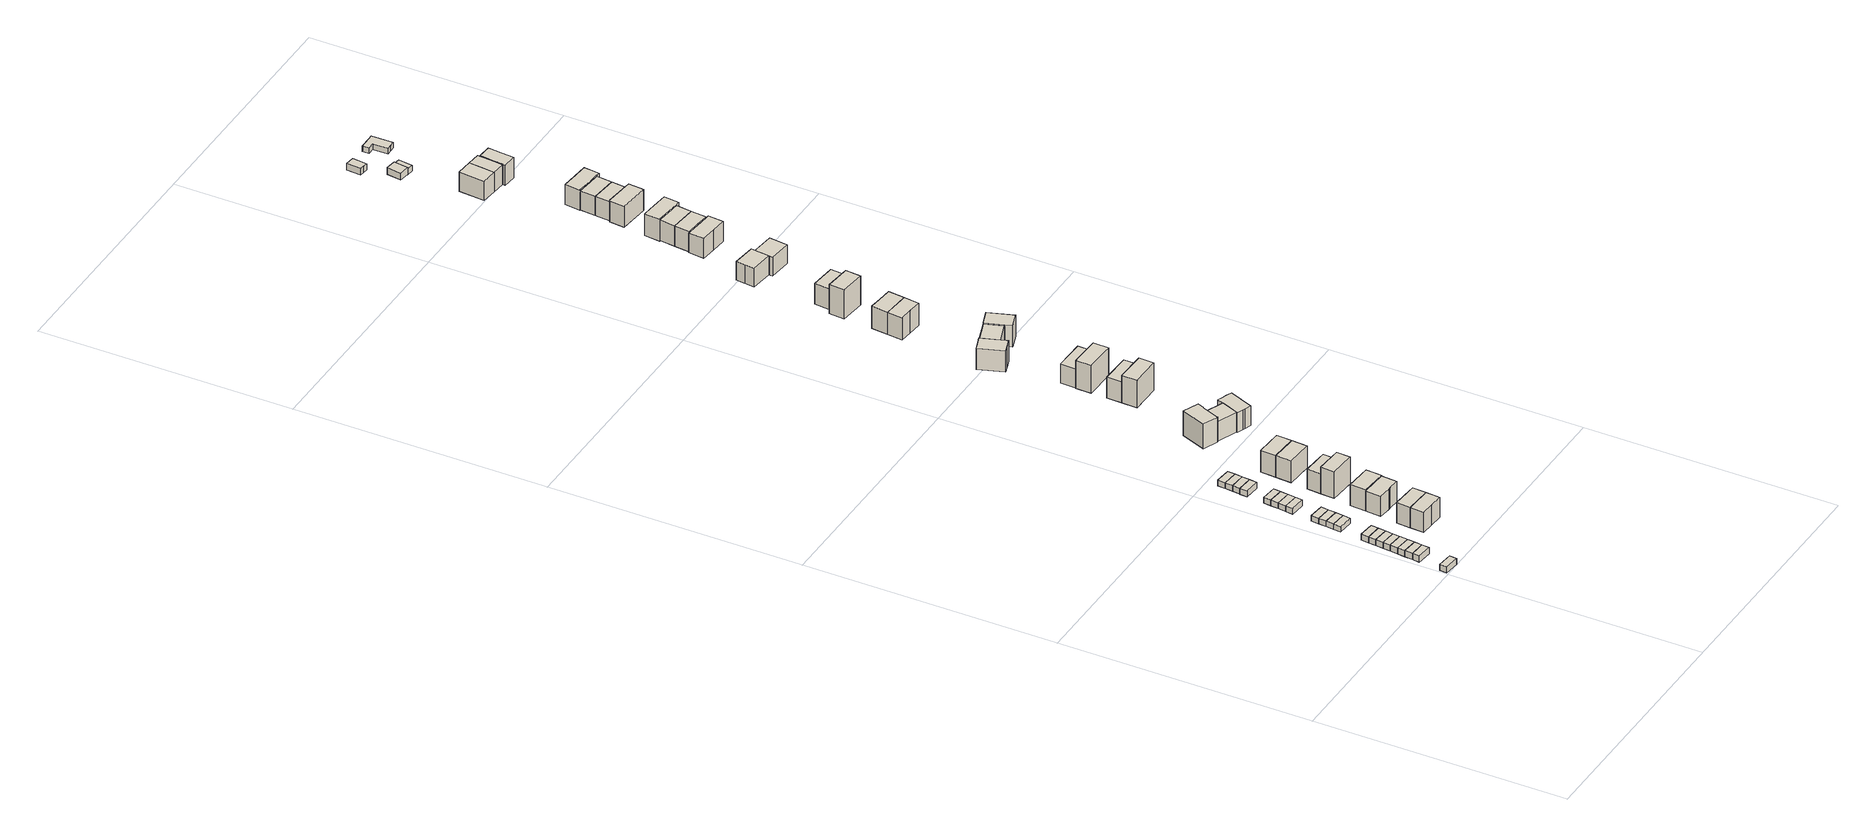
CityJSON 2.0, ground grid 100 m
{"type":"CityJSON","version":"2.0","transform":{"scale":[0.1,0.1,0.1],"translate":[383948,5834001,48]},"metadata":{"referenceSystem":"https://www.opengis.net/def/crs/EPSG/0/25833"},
"CityObjects":{
"building1":{"type":"Building","attributes":{"Gemeindeschluessel":"11000012","BezugspunktDach":"2200","function":"31001_2463","measuredHeight":2.49,"storeysAboveGround":1},"address":[{"country":"Germany","locality":"Berlin","thoroughfareNumber":"80 (1)","thoroughfareName":"Fuchsring"}],"geometry":[{"type":"Solid","lod":"1","boundaries":[[[[0,1,2,3]],[[4,5,6,7]],[[4,7,3,2]],[[5,4,2,1]],[[6,5,1,0]],[[7,6,0,3]]]]}]},
"building2":{"type":"Building","attributes":{"Gemeindeschluessel":"11000012","BezugspunktDach":"2200","function":"31001_2463","measuredHeight":2.54,"storeysAboveGround":1},"address":[{"country":"Germany","locality":"Berlin","thoroughfareNumber":"8 (2)","thoroughfareName":"Fuchsring"}],"geometry":[{"type":"Solid","lod":"1","boundaries":[[[[8,9,10,11]],[[12,13,14,15]],[[12,15,11,10]],[[13,12,10,9]],[[14,13,9,8]],[[15,14,8,11]]]]}]},
"building3":{"type":"Building","attributes":{"Gemeindeschluessel":"11000012","BezugspunktDach":"2200","function":"31001_2463","measuredHeight":2.59,"storeysAboveGround":1},"address":[{"country":"Germany","locality":"Berlin","thoroughfareNumber":"1 (1)","thoroughfareName":"Criolloweg"}],"geometry":[{"type":"Solid","lod":"1","boundaries":[[[[9,16,17,10]],[[18,19,13,12]],[[18,12,10,17]],[[19,18,17,16]],[[13,19,16,9]],[[12,13,9,10]]]]}]},
"building4":{"type":"Building","attributes":{"Gemeindeschluessel":"11000012","BezugspunktDach":"2200","function":"31001_2463","measuredHeight":2.59,"storeysAboveGround":1},"address":[{"country":"Germany","locality":"Berlin","thoroughfareNumber":"8 (1)","thoroughfareName":"Fuchsring"}],"geometry":[{"type":"Solid","lod":"1","boundaries":[[[[16,20,21,17]],[[22,23,19,18]],[[22,18,17,21]],[[23,22,21,20]],[[19,23,20,16]],[[18,19,16,17]]]]}]},
"building5":{"type":"Building","attributes":{"Gemeindeschluessel":"11000012","BezugspunktDach":"2200","function":"31001_2463","measuredHeight":2.59,"storeysAboveGround":1},"address":[{"country":"Germany","locality":"Berlin","thoroughfareNumber":"1 (1)","thoroughfareName":"Rappenweg"}],"geometry":[{"type":"Solid","lod":"1","boundaries":[[[[20,24,25,21]],[[26,27,23,22]],[[26,22,21,25]],[[27,26,25,24]],[[23,27,24,20]],[[22,23,20,21]]]]}]},
"building6":{"type":"Building","attributes":{"Gemeindeschluessel":"11000012","BezugspunktDach":"2200","function":"31001_2463","measuredHeight":2.58,"storeysAboveGround":1},"address":[{"country":"Germany","locality":"Berlin","thoroughfareNumber":"18 (1)","thoroughfareName":"Criolloweg"}],"geometry":[{"type":"Solid","lod":"1","boundaries":[[[[24,28,29,25]],[[30,31,27,26]],[[30,26,25,29]],[[31,30,29,28]],[[27,31,28,24]],[[26,27,24,25]]]]}]},
"building7":{"type":"Building","attributes":{"Gemeindeschluessel":"11000012","BezugspunktDach":"2200","function":"31001_2463","measuredHeight":2.6,"storeysAboveGround":1},"address":[{"country":"Germany","locality":"Berlin","thoroughfareNumber":"83 (2)","thoroughfareName":"Fuchsring"}],"geometry":[{"type":"Solid","lod":"1","boundaries":[[[[28,32,33,29]],[[34,35,31,30]],[[34,30,29,33]],[[35,34,33,32]],[[31,35,32,28]],[[30,31,28,29]]]]}]},
"building8":{"type":"Building","attributes":{"Gemeindeschluessel":"11000012","BezugspunktDach":"2200","function":"31001_2463","measuredHeight":2.55,"storeysAboveGround":1},"address":[{"country":"Germany","locality":"Berlin","thoroughfareNumber":"83 (1)","thoroughfareName":"Fuchsring"}],"geometry":[{"type":"Solid","lod":"1","boundaries":[[[[32,36,37,33]],[[38,39,35,34]],[[38,34,33,37]],[[39,38,37,36]],[[35,39,36,32]],[[34,35,32,33]]]]}]},
"building9":{"type":"Building","attributes":{"Gemeindeschluessel":"11000012","BezugspunktDach":"2200","function":"31001_2463","measuredHeight":2.55,"storeysAboveGround":1},"address":[{"country":"Germany","locality":"Berlin","thoroughfareNumber":"22 (1)","thoroughfareName":"Criolloweg"}],"geometry":[{"type":"Solid","lod":"1","boundaries":[[[[36,40,41,37]],[[42,43,39,38]],[[42,38,37,41]],[[43,42,41,40]],[[39,43,40,36]],[[38,39,36,37]]]]}]},
"building10":{"type":"Building","attributes":{"Gemeindeschluessel":"11000012","BezugspunktDach":"2200","function":"31001_2463","measuredHeight":2.33,"storeysAboveGround":1},"address":[{"country":"Germany","locality":"Berlin","thoroughfareNumber":"76 (1)","thoroughfareName":"Fuchsring"}],"geometry":[{"type":"Solid","lod":"1","boundaries":[[[[44,45,46,47]],[[48,49,50,51]],[[48,51,47,46]],[[49,48,46,45]],[[50,49,45,44]],[[51,50,44,47]]]]}]},
"building11":{"type":"Building","attributes":{"Gemeindeschluessel":"11000012","BezugspunktDach":"2200","function":"31001_2463","measuredHeight":2.33,"storeysAboveGround":1},"address":[{"country":"Germany","locality":"Berlin","thoroughfareNumber":"4 (1)","thoroughfareName":"Fuchsring"}],"geometry":[{"type":"Solid","lod":"1","boundaries":[[[[45,52,53,46]],[[54,55,49,48]],[[54,48,46,53]],[[55,54,53,52]],[[49,55,52,45]],[[48,49,45,46]]]]}]},
"building12":{"type":"Building","attributes":{"Gemeindeschluessel":"11000012","BezugspunktDach":"2200","function":"31001_2463","measuredHeight":2.34,"storeysAboveGround":1},"address":[{"country":"Germany","locality":"Berlin","thoroughfareNumber":"93 (3)","thoroughfareName":"Gollanczstraße"}],"geometry":[{"type":"Solid","lod":"1","boundaries":[[[[52,56,57,53]],[[58,59,55,54]],[[58,54,53,57]],[[59,58,57,56]],[[55,59,56,52]],[[54,55,52,53]]]]}]},
"building13":{"type":"Building","attributes":{"Gemeindeschluessel":"11000012","BezugspunktDach":"2200","function":"31001_2463","measuredHeight":2.37,"storeysAboveGround":1},"address":[{"country":"Germany","locality":"Berlin","thoroughfareNumber":"93 (2)","thoroughfareName":"Gollanczstraße"}],"geometry":[{"type":"Solid","lod":"1","boundaries":[[[[56,60,61,57]],[[62,63,64,65]],[[62,65,57,61]],[[63,62,61,60]],[[64,63,60,56]],[[65,64,56,57]]]]}]},
"building14":{"type":"Building","attributes":{"Gemeindeschluessel":"11000012","BezugspunktDach":"2200","function":"31001_2463","measuredHeight":2.52,"storeysAboveGround":1},"address":[{"country":"Germany","locality":"Berlin","thoroughfareNumber":"40 (1)","thoroughfareName":"Lipizzanerweg"}],"geometry":[{"type":"Solid","lod":"1","boundaries":[[[[66,67,68,69]],[[70,71,72,73]],[[70,73,69,68]],[[71,70,68,67]],[[72,71,67,66]],[[73,72,66,69]]]]}]},
"building15":{"type":"Building","attributes":{"Gemeindeschluessel":"11000012","BezugspunktDach":"2200","function":"31001_1010","measuredHeight":11.15,"storeysAboveGround":2},"address":[{"country":"Germany","locality":"Berlin","thoroughfareNumber":"72","thoroughfareName":"Fuchsring"}],"geometry":[{"type":"Solid","lod":"1","boundaries":[[[[74,75,76,77,78,79]],[[80,81,82,83,84,85]],[[80,85,79,78]],[[81,80,78,77]],[[82,81,77,76]],[[83,82,76,75]],[[84,83,75,74]],[[85,84,74,79]]]]}]},
"building16":{"type":"Building","attributes":{"Gemeindeschluessel":"11000012","BezugspunktDach":"2200","function":"31001_2463","measuredHeight":2.44,"storeysAboveGround":1},"address":[{"country":"Germany","locality":"Berlin","thoroughfareNumber":"83","thoroughfareName":"Fuchsring"}],"geometry":[{"type":"Solid","lod":"1","boundaries":[[[[67,86,87,68]],[[88,89,90,91]],[[88,91,68,87]],[[89,88,87,86]],[[90,89,86,67]],[[91,90,67,68]]]]}]},
"building17":{"type":"Building","attributes":{"Gemeindeschluessel":"11000012","BezugspunktDach":"2200","function":"31001_1010","measuredHeight":11.25,"storeysAboveGround":2},"address":[{"country":"Germany","locality":"Berlin","thoroughfareNumber":"74","thoroughfareName":"Fuchsring"}],"geometry":[{"type":"Solid","lod":"1","boundaries":[[[[76,92,93,94,78]],[[95,96,97,98,99]],[[95,99,78,94]],[[96,95,94,93]],[[97,96,93,92]],[[98,97,92,76]],[[99,98,76,78]]]]}]},
"building18":{"type":"Building","attributes":{"Gemeindeschluessel":"11000012","BezugspunktDach":"2200","function":"31001_2463","measuredHeight":2.4,"storeysAboveGround":1},"address":[{"country":"Germany","locality":"Berlin","thoroughfareNumber":"95 (1)","thoroughfareName":"Gollanczstraße"}],"geometry":[{"type":"Solid","lod":"1","boundaries":[[[[86,100,101,87]],[[102,103,89,88]],[[102,88,87,101]],[[103,102,101,100]],[[89,103,100,86]],[[88,89,86,87]]]]}]},
"building19":{"type":"Building","attributes":{"Gemeindeschluessel":"11000012","BezugspunktDach":"2200","function":"31001_2463","measuredHeight":2.42,"storeysAboveGround":1},"address":[{"country":"Germany","locality":"Berlin","thoroughfareNumber":"5 (1)","thoroughfareName":"Lipizzanerweg"}],"geometry":[{"type":"Solid","lod":"1","boundaries":[[[[100,104,105,101]],[[106,107,103,102]],[[106,102,101,105]],[[107,106,105,104]],[[103,107,104,100]],[[102,103,100,101]]]]}]},
"building20":{"type":"Building","attributes":{"Gemeindeschluessel":"11000012","BezugspunktDach":"2200","function":"31001_2463","measuredHeight":2.49,"storeysAboveGround":1},"address":[{"country":"Germany","locality":"Berlin","thoroughfareNumber":"93 (1)","thoroughfareName":"Gollanczstraße"}],"geometry":[{"type":"Solid","lod":"1","boundaries":[[[[108,109,110,111]],[[112,113,114,115]],[[112,115,111,110]],[[113,112,110,109]],[[114,113,109,108]],[[115,114,108,111]]]]}]},
"building21":{"type":"Building","attributes":{"Gemeindeschluessel":"11000012","BezugspunktDach":"2200","function":"31001_1010","measuredHeight":11.2,"storeysAboveGround":2},"address":[{"country":"Germany","locality":"Berlin","thoroughfareNumber":"76","thoroughfareName":"Fuchsring"}],"geometry":[{"type":"Solid","lod":"1","boundaries":[[[[116,117,118,119,120,121,122,123]],[[124,125,126,127,128,129,130,131]],[[124,131,123,122]],[[125,124,122,121]],[[126,125,121,120]],[[127,126,120,119]],[[128,127,119,118]],[[129,128,118,117]],[[130,129,117,116]],[[131,130,116,123]]]]}]},
"building22":{"type":"Building","attributes":{"Gemeindeschluessel":"11000012","BezugspunktDach":"2200","function":"31001_2463","measuredHeight":2.43,"storeysAboveGround":1},"address":[{"country":"Germany","locality":"Berlin","thoroughfareNumber":"117 (1)","thoroughfareName":"Gollanczstraße"}],"geometry":[{"type":"Solid","lod":"1","boundaries":[[[[109,132,133,110]],[[134,135,136,137]],[[134,137,110,133]],[[135,134,133,132]],[[136,135,132,109]],[[137,136,109,110]]]]}]},
"building23":{"type":"Building","attributes":{"Gemeindeschluessel":"11000012","BezugspunktDach":"2200","function":"31001_1010","measuredHeight":11.63,"storeysAboveGround":2},"address":[{"country":"Germany","locality":"Berlin","thoroughfareNumber":"78","thoroughfareName":"Fuchsring"}],"geometry":[{"type":"Solid","lod":"1","boundaries":[[[[138,139,140,141]],[[142,143,127,124]],[[142,124,141,140]],[[143,142,140,139]],[[127,143,139,138]],[[124,127,138,141]]]]}]},
"building24":{"type":"Building","attributes":{"Gemeindeschluessel":"11000012","BezugspunktDach":"2200","function":"31001_2463","measuredHeight":2.44,"storeysAboveGround":1},"address":[{"country":"Germany","locality":"Berlin","thoroughfareNumber":"11 (2)","thoroughfareName":"Lipizzanerweg"}],"geometry":[{"type":"Solid","lod":"1","boundaries":[[[[132,144,145,133]],[[146,147,135,134]],[[146,134,133,145]],[[147,146,145,144]],[[135,147,144,132]],[[134,135,132,133]]]]}]},
"building25":{"type":"Building","attributes":{"Gemeindeschluessel":"11000012","BezugspunktDach":"2200","function":"31001_2463","measuredHeight":2.54,"storeysAboveGround":1},"address":[{"country":"Germany","locality":"Berlin","thoroughfareNumber":"11 (1)","thoroughfareName":"Lipizzanerweg"}],"geometry":[{"type":"Solid","lod":"1","boundaries":[[[[144,148,149,145]],[[150,151,152,153]],[[150,153,145,149]],[[151,150,149,148]],[[152,151,148,144]],[[153,152,144,145]]]]}]},
"building26":{"type":"Building","attributes":{"Gemeindeschluessel":"11000012","BezugspunktDach":"2200","function":"31001_1010","measuredHeight":11.24,"storeysAboveGround":2},"address":[{"country":"Germany","locality":"Berlin","thoroughfareNumber":"80","thoroughfareName":"Fuchsring"}],"geometry":[{"type":"Solid","lod":"1","boundaries":[[[[154,155,156,157]],[[158,159,160,161]],[[158,161,157,156]],[[159,158,156,155]],[[160,159,155,154]],[[161,160,154,157]]]]}]},
"building27":{"type":"Building","attributes":{"Gemeindeschluessel":"11000012","BezugspunktDach":"2200","function":"31001_1010","measuredHeight":10.75,"storeysAboveGround":2},"address":[{"country":"Germany","locality":"Berlin","thoroughfareNumber":"82","thoroughfareName":"Fuchsring"}],"geometry":[{"type":"Solid","lod":"1","boundaries":[[[[162,163,164,165,166]],[[167,168,169,159,158]],[[167,158,166,165]],[[168,167,165,164]],[[169,168,164,163]],[[159,169,163,162]],[[158,159,162,166]]]]}]},
"building28":{"type":"Building","attributes":{"Gemeindeschluessel":"11000012","BezugspunktDach":"2200","function":"31001_1010","measuredHeight":12.75,"storeysAboveGround":2},"address":[{"country":"Germany","locality":"Berlin","thoroughfareNumber":"84","thoroughfareName":"Fuchsring"}],"geometry":[{"type":"Solid","lod":"1","boundaries":[[[[170,171,172,173,174]],[[175,176,177,178,179]],[[175,179,174,173]],[[176,175,173,172]],[[177,176,172,171]],[[178,177,171,170]],[[179,178,170,174]]]]}]},
"building29":{"type":"Building","attributes":{"Gemeindeschluessel":"11000012","BezugspunktDach":"2200","function":"31001_1010","measuredHeight":12.75,"storeysAboveGround":2},"address":[{"country":"Germany","locality":"Berlin","thoroughfareNumber":"86","thoroughfareName":"Fuchsring"}],"geometry":[{"type":"Solid","lod":"1","boundaries":[[[[171,180,181,182,173]],[[183,184,185,177,175]],[[183,175,173,182]],[[184,183,182,181]],[[185,184,181,180]],[[177,185,180,171]],[[175,177,171,173]]]]}]},
"building30":{"type":"Building","attributes":{"Gemeindeschluessel":"11000012","BezugspunktDach":"2200","function":"31001_1010","measuredHeight":11.02,"storeysAboveGround":2},"address":[{"country":"Germany","locality":"Berlin","thoroughfareNumber":"18","thoroughfareName":"Criolloweg"}],"geometry":[{"type":"Solid","lod":"1","boundaries":[[[[186,187,188,189,190,191,192,193,194]],[[195,196,197,198,199,200,201,202,203]],[[195,203,194,193]],[[196,195,193,192]],[[197,196,192,191]],[[198,197,191,190]],[[199,198,190,189]],[[200,199,189,188]],[[201,200,188,187]],[[202,201,187,186]],[[203,202,186,194]]]]}]},
"building31":{"type":"Building","attributes":{"Gemeindeschluessel":"11000012","BezugspunktDach":"2200","function":"31001_1010","measuredHeight":9.87,"storeysAboveGround":2},"address":[{"country":"Germany","locality":"Berlin","thoroughfareNumber":"16","thoroughfareName":"Criolloweg"}],"geometry":[{"type":"Solid","lod":"1","boundaries":[[[[204,205,206,207,208,209,210,211,212,213]],[[214,215,216,217,218,219,220,221,222,223]],[[214,223,213,212]],[[215,214,212,211]],[[216,215,211,210]],[[217,216,210,209]],[[218,217,209,208]],[[219,218,208,207]],[[220,219,207,206]],[[221,220,206,205]],[[222,221,205,204]],[[223,222,204,213]]]]}]},
"building32":{"type":"Building","attributes":{"Gemeindeschluessel":"11000012","BezugspunktDach":"2200","function":"31001_1010","measuredHeight":10.3,"storeysAboveGround":2},"address":[{"country":"Germany","locality":"Berlin","thoroughfareNumber":"14","thoroughfareName":"Criolloweg"}],"geometry":[{"type":"Solid","lod":"1","boundaries":[[[[224,225,226,227,228,229,230,209,208,206,205,231]],[[221,220,218,217,232,233,234,235,236,237,238,239]],[[221,239,231,205]],[[220,221,205,206]],[[218,220,206,208]],[[217,218,208,209]],[[232,217,209,230]],[[233,232,230,229]],[[234,233,229,228]],[[235,234,228,227]],[[236,235,227,226]],[[237,236,226,225]],[[238,237,225,224]],[[239,238,224,231]]]]}]},
"building33":{"type":"Building","attributes":{"Gemeindeschluessel":"11000012","BezugspunktDach":"2200","function":"31001_1010","measuredHeight":12.21,"storeysAboveGround":2},"address":[{"country":"Germany","locality":"Berlin","thoroughfareNumber":"20","thoroughfareName":"Criolloweg"}],"geometry":[{"type":"Solid","lod":"1","boundaries":[[[[240,241,242,243,244]],[[245,246,247,248,249]],[[245,249,244,243]],[[246,245,243,242]],[[247,246,242,241]],[[248,247,241,240]],[[249,248,240,244]]]]}]},
"building34":{"type":"Building","attributes":{"Gemeindeschluessel":"11000012","BezugspunktDach":"2200","function":"31001_1010","measuredHeight":11.52,"storeysAboveGround":2},"address":[{"country":"Germany","locality":"Berlin","thoroughfareNumber":"22","thoroughfareName":"Criolloweg"}],"geometry":[{"type":"Solid","lod":"1","boundaries":[[[[250,251,252,253,254]],[[255,256,257,246,245]],[[255,245,254,253]],[[256,255,253,252]],[[257,256,252,251]],[[246,257,251,250]],[[245,246,250,254]]]]}]},
"building35":{"type":"Building","attributes":{"Gemeindeschluessel":"11000012","BezugspunktDach":"2200","function":"31001_1010","measuredHeight":11.73,"storeysAboveGround":2},"address":[{"country":"Germany","locality":"Berlin","thoroughfareNumber":"24","thoroughfareName":"Criolloweg"}],"geometry":[{"type":"Solid","lod":"1","boundaries":[[[[258,259,260,261]],[[262,263,264,265]],[[262,265,261,260]],[[263,262,260,259]],[[264,263,259,258]],[[265,264,258,261]]]]}]},
"building36":{"type":"Building","attributes":{"Gemeindeschluessel":"11000012","BezugspunktDach":"2200","function":"31001_1010","measuredHeight":10.84,"storeysAboveGround":2},"address":[{"country":"Germany","locality":"Berlin","thoroughfareNumber":"26","thoroughfareName":"Criolloweg"}],"geometry":[{"type":"Solid","lod":"1","boundaries":[[[[266,267,268,269,270]],[[271,272,273,274,275]],[[271,275,270,269]],[[272,271,269,268]],[[273,272,268,267]],[[274,273,267,266]],[[275,274,266,270]]]]}]},
"building37":{"type":"Building","attributes":{"Gemeindeschluessel":"11000012","BezugspunktDach":"2200","function":"31001_1010","measuredHeight":10.4,"storeysAboveGround":2},"address":[{"country":"Germany","locality":"Berlin","thoroughfareNumber":"17","thoroughfareName":"Lipizzanerweg"}],"geometry":[{"type":"Solid","lod":"1","boundaries":[[[[276,277,278,279,280,281,282,283,284,285]],[[286,287,288,289,290,291,292,293,294,295]],[[286,295,285,284]],[[287,286,284,283]],[[288,287,283,282]],[[289,288,282,281]],[[290,289,281,280]],[[291,290,280,279]],[[292,291,279,278]],[[293,292,278,277]],[[294,293,277,276]],[[295,294,276,285]]]]}]},
"building38":{"type":"Building","attributes":{"Gemeindeschluessel":"11000012","BezugspunktDach":"2200","function":"31001_1010","measuredHeight":10.39,"storeysAboveGround":2},"address":[{"country":"Germany","locality":"Berlin","thoroughfareNumber":"15","thoroughfareName":"Lipizzanerweg"}],"geometry":[{"type":"Solid","lod":"1","boundaries":[[[[296,297,298,299,300,301,302,303,304,305]],[[306,307,308,309,310,311,312,313,314,315]],[[306,315,305,304]],[[307,306,304,303]],[[308,307,303,302]],[[309,308,302,301]],[[310,309,301,300]],[[311,310,300,299]],[[312,311,299,298]],[[313,312,298,297]],[[314,313,297,296]],[[315,314,296,305]]]]}]},
"building39":{"type":"Building","attributes":{"Gemeindeschluessel":"11000012","BezugspunktDach":"2200","function":"31001_1010","measuredHeight":13.13,"storeysAboveGround":2},"address":[{"country":"Germany","locality":"Berlin","thoroughfareNumber":"16","thoroughfareName":"Lipizzanerweg"}],"geometry":[{"type":"Solid","lod":"1","boundaries":[[[[316,317,318,319,320,321]],[[322,323,324,325,326,327]],[[322,327,321,320]],[[323,322,320,319]],[[324,323,319,318]],[[325,324,318,317]],[[326,325,317,316]],[[327,326,316,321]]]]}]},
"building40":{"type":"Building","attributes":{"Gemeindeschluessel":"11000012","BezugspunktDach":"2200","function":"31001_1010","measuredHeight":10.73,"storeysAboveGround":2},"address":[{"country":"Germany","locality":"Berlin","thoroughfareNumber":"13","thoroughfareName":"Lipizzanerweg"}],"geometry":[{"type":"Solid","lod":"1","boundaries":[[[[328,329,330,331,332,333,334,335]],[[336,337,338,339,340,341,342,343]],[[336,343,335,334]],[[337,336,334,333]],[[338,337,333,332]],[[339,338,332,331]],[[340,339,331,330]],[[341,340,330,329]],[[342,341,329,328]],[[343,342,328,335]]]]}]},
"building41":{"type":"Building","attributes":{"Gemeindeschluessel":"11000012","BezugspunktDach":"2200","function":"31001_1010","measuredHeight":13.15,"storeysAboveGround":2},"address":[{"country":"Germany","locality":"Berlin","thoroughfareNumber":"18","thoroughfareName":"Lipizzanerweg"}],"geometry":[{"type":"Solid","lod":"1","boundaries":[[[[318,344,345,346,320]],[[347,348,349,324,322]],[[347,322,320,346]],[[348,347,346,345]],[[349,348,345,344]],[[324,349,344,318]],[[322,324,318,320]]]]}]},
"building42":{"type":"Building","attributes":{"Gemeindeschluessel":"11000012","BezugspunktDach":"2200","function":"31001_1010","measuredHeight":12.27,"storeysAboveGround":2},"address":[{"country":"Germany","locality":"Berlin","thoroughfareNumber":"20","thoroughfareName":"Lipizzanerweg"}],"geometry":[{"type":"Solid","lod":"1","boundaries":[[[[350,351,352,353]],[[354,355,356,357]],[[354,357,353,352]],[[355,354,352,351]],[[356,355,351,350]],[[357,356,350,353]]]]}]},
"building43":{"type":"Building","attributes":{"Gemeindeschluessel":"11000012","BezugspunktDach":"2200","function":"31001_1010","measuredHeight":11.3,"storeysAboveGround":2},"address":[{"country":"Germany","locality":"Berlin","thoroughfareNumber":"22","thoroughfareName":"Lipizzanerweg"}],"geometry":[{"type":"Solid","lod":"1","boundaries":[[[[358,359,360,361,362]],[[363,364,365,366,367]],[[363,367,362,361]],[[364,363,361,360]],[[365,364,360,359]],[[366,365,359,358]],[[367,366,358,362]]]]}]},
"building44":{"type":"Building","attributes":{"Gemeindeschluessel":"11000012","BezugspunktDach":"2200","function":"31001_1010","measuredHeight":9.24,"storeysAboveGround":2},"address":[{"country":"Germany","locality":"Berlin","thoroughfareNumber":"11","thoroughfareName":"Mustangweg"}],"geometry":[{"type":"Solid","lod":"1","boundaries":[[[[368,369,370,371,372,373,374,375,376,377]],[[378,379,380,381,382,383,384,385,386,387]],[[378,387,377,376]],[[379,378,376,375]],[[380,379,375,374]],[[381,380,374,373]],[[382,381,373,372]],[[383,382,372,371]],[[384,383,371,370]],[[385,384,370,369]],[[386,385,369,368]],[[387,386,368,377]]]]}]},
"building45":{"type":"Building","attributes":{"Gemeindeschluessel":"11000012","BezugspunktDach":"2200","function":"31001_1010","measuredHeight":9.25,"storeysAboveGround":2},"address":[{"country":"Germany","locality":"Berlin","thoroughfareNumber":"9","thoroughfareName":"Mustangweg"}],"geometry":[{"type":"Solid","lod":"1","boundaries":[[[[388,389,390,373,372,391,370,369,368,392]],[[386,385,384,393,382,381,394,395,396,397]],[[386,397,392,368]],[[385,386,368,369]],[[384,385,369,370]],[[393,384,370,391]],[[382,393,391,372]],[[381,382,372,373]],[[394,381,373,390]],[[395,394,390,389]],[[396,395,389,388]],[[397,396,388,392]]]]}]},
"building46":{"type":"Building","attributes":{"Gemeindeschluessel":"11000012","BezugspunktDach":"2200","function":"31001_1010","measuredHeight":10.46,"storeysAboveGround":2},"address":[{"country":"Germany","locality":"Berlin","thoroughfareNumber":"8","thoroughfareName":"Mustangweg"}],"geometry":[{"type":"Solid","lod":"1","boundaries":[[[[398,399,400,401,402,403,404,405,406,407]],[[408,409,410,411,412,413,414,415,416,417]],[[408,417,407,406]],[[409,408,406,405]],[[410,409,405,404]],[[411,410,404,403]],[[412,411,403,402]],[[413,412,402,401]],[[414,413,401,400]],[[415,414,400,399]],[[416,415,399,398]],[[417,416,398,407]]]]}]},
"building47":{"type":"Building","attributes":{"Gemeindeschluessel":"11000012","BezugspunktDach":"2200","function":"31001_1010","measuredHeight":11.75,"storeysAboveGround":2},"address":[{"country":"Germany","locality":"Berlin","thoroughfareNumber":"28","thoroughfareName":"Lipizzanerweg"}],"geometry":[{"type":"Solid","lod":"1","boundaries":[[[[418,419,420,421,422,423,424]],[[425,426,427,428,429,430,431]],[[425,431,424,423]],[[426,425,423,422]],[[427,426,422,421]],[[428,427,421,420]],[[429,428,420,419]],[[430,429,419,418]],[[431,430,418,424]]]]}]},
"building48":{"type":"Building","attributes":{"Gemeindeschluessel":"11000012","BezugspunktDach":"2200","function":"31001_1010","measuredHeight":11.75,"storeysAboveGround":2},"address":[{"country":"Germany","locality":"Berlin","thoroughfareNumber":"30","thoroughfareName":"Lipizzanerweg"}],"geometry":[{"type":"Solid","lod":"1","boundaries":[[[[421,420,432,433,434,435,422]],[[436,437,438,439,428,427,426]],[[436,426,422,435]],[[437,436,435,434]],[[438,437,434,433]],[[439,438,433,432]],[[428,439,432,420]],[[427,428,420,421]],[[426,427,421,422]]]]}]},
"building49":{"type":"Building","attributes":{"Gemeindeschluessel":"11000012","BezugspunktDach":"2200","function":"31001_1010","measuredHeight":12.72,"storeysAboveGround":2},"address":[{"country":"Germany","locality":"Berlin","thoroughfareNumber":"32","thoroughfareName":"Lipizzanerweg"}],"geometry":[{"type":"Solid","lod":"1","boundaries":[[[[440,441,442,443,444,445,446,447,448,449]],[[450,451,452,453,454,439,455,437,436,456]],[[450,456,449,448]],[[451,450,448,447]],[[452,451,447,446]],[[453,452,446,445]],[[454,453,445,444]],[[439,454,444,443]],[[455,439,443,442]],[[437,455,442,441]],[[436,437,441,440]],[[456,436,440,449]]]]}]},
"building50":{"type":"Building","attributes":{"Gemeindeschluessel":"11000012","BezugspunktDach":"2200","function":"31001_1010","measuredHeight":8.94,"storeysAboveGround":2},"address":[{"country":"Germany","locality":"Berlin","thoroughfareNumber":"34","thoroughfareName":"Lipizzanerweg"}],"geometry":[{"type":"Solid","lod":"1","boundaries":[[[[457,458,459,460,461,462,463]],[[464,465,466,467,468,469,470]],[[464,470,463,462]],[[465,464,462,461]],[[466,465,461,460]],[[467,466,460,459]],[[468,467,459,458]],[[469,468,458,457]],[[470,469,457,463]]]]}]},
"building51":{"type":"Building","attributes":{"Gemeindeschluessel":"11000012","BezugspunktDach":"2200","function":"31001_1010","measuredHeight":9.75,"storeysAboveGround":2},"address":[{"country":"Germany","locality":"Berlin","thoroughfareNumber":"36","thoroughfareName":"Lipizzanerweg"}],"geometry":[{"type":"Solid","lod":"1","boundaries":[[[[471,472,473,474,475]],[[476,477,478,479,480]],[[476,480,475,474]],[[477,476,474,473]],[[478,477,473,472]],[[479,478,472,471]],[[480,479,471,475]]]]}]},
"building52":{"type":"Building","attributes":{"Gemeindeschluessel":"11000012","BezugspunktDach":"2200","function":"31001_1010","measuredHeight":10.34,"storeysAboveGround":2},"address":[{"country":"Germany","locality":"Berlin","thoroughfareNumber":"13","thoroughfareName":"Ponyweg"}],"geometry":[{"type":"Solid","lod":"1","boundaries":[[[[481,482,483,484]],[[485,486,487,488]],[[485,488,484,483]],[[486,485,483,482]],[[487,486,482,481]],[[488,487,481,484]]]]}]},
"building53":{"type":"Building","attributes":{"Gemeindeschluessel":"11000012","BezugspunktDach":"2200","function":"31001_1010","measuredHeight":9.73,"storeysAboveGround":2},"address":[{"country":"Germany","locality":"Berlin","thoroughfareNumber":"38","thoroughfareName":"Lipizzanerweg"}],"geometry":[{"type":"Solid","lod":"1","boundaries":[[[[489,473,490,491,492,493,494,495,474]],[[496,497,498,499,500,501,477,502,476]],[[496,476,474,495]],[[497,496,495,494]],[[498,497,494,493]],[[499,498,493,492]],[[500,499,492,491]],[[501,500,491,490]],[[477,501,490,473]],[[502,477,473,489]],[[476,502,489,474]]]]}]},
"building54":{"type":"Building","attributes":{"Gemeindeschluessel":"11000012","BezugspunktDach":"2200","function":"31001_1010","measuredHeight":12.16,"storeysAboveGround":2},"address":[{"country":"Germany","locality":"Berlin","thoroughfareNumber":"40","thoroughfareName":"Lipizzanerweg"}],"geometry":[{"type":"Solid","lod":"1","boundaries":[[[[503,504,505,506,507,508,509,510,511,512,513]],[[514,515,516,517,501,500,518,498,497,496,519]],[[514,519,513,512]],[[515,514,512,511]],[[516,515,511,510]],[[517,516,510,509]],[[501,517,509,508]],[[500,501,508,507]],[[518,500,507,506]],[[498,518,506,505]],[[497,498,505,504]],[[496,497,504,503]],[[519,496,503,513]]]]}]},
"building55":{"type":"Building","attributes":{"Gemeindeschluessel":"11000012","BezugspunktDach":"2200","function":"31001_1312","measuredHeight":3.43,"storeysAboveGround":1},"address":[{"country":"Germany","locality":"Berlin","thoroughfareNumber":"143 (1)","thoroughfareName":"Gollanczstraße"}],"geometry":[{"type":"Solid","lod":"1","boundaries":[[[[520,521,522,523,524]],[[525,526,527,528,529]],[[525,529,524,523]],[[526,525,523,522]],[[527,526,522,521]],[[528,527,521,520]],[[529,528,520,524]]]]}]},
"building56":{"type":"Building","attributes":{"Gemeindeschluessel":"11000012","BezugspunktDach":"2200","function":"31001_1312","measuredHeight":3.03,"storeysAboveGround":1},"address":[{"country":"Germany","locality":"Berlin","thoroughfareNumber":"143 (2)","thoroughfareName":"Gollanczstraße"}],"geometry":[{"type":"Solid","lod":"1","boundaries":[[[[530,531,532,533,534,535]],[[536,537,538,539,540,541]],[[536,541,535,534]],[[537,536,534,533]],[[538,537,533,532]],[[539,538,532,531]],[[540,539,531,530]],[[541,540,530,535]]]]}]},
"building57":{"type":"Building","attributes":{"Gemeindeschluessel":"11000012","BezugspunktDach":"2200","function":"31001_1010","measuredHeight":10.38,"storeysAboveGround":2},"address":[{"country":"Germany","locality":"Berlin","thoroughfareNumber":"11","thoroughfareName":"Ponyweg"}],"geometry":[{"type":"Solid","lod":"1","boundaries":[[[[542,543,544,545,546,547,482,548,481]],[[549,486,550,551,552,553,554,555,487]],[[549,487,481,548]],[[486,549,548,482]],[[550,486,482,547]],[[551,550,547,546]],[[552,551,546,545]],[[553,552,545,544]],[[554,553,544,543]],[[555,554,543,542]],[[487,555,542,481]]]]}]},
"building58":{"type":"Building","attributes":{"Gemeindeschluessel":"11000012","BezugspunktDach":"2200","function":"51009_1610","measuredHeight":2.41,"storeysAboveGround":0},"address":[{"country":"Germany","locality":"Berlin"}],"geometry":[{"type":"Solid","lod":"1","boundaries":[[[[556,557,558,559]],[[560,561,562,563]],[[560,563,559,558]],[[561,560,558,557]],[[562,561,557,556]],[[563,562,556,559]]]]}]},
"building59":{"type":"Building","attributes":{"Gemeindeschluessel":"11000012","BezugspunktDach":"2200","function":"31001_1010","measuredHeight":10.5,"storeysAboveGround":2},"address":[{"country":"Germany","locality":"Berlin","thoroughfareNumber":"9","thoroughfareName":"Ponyweg"}],"geometry":[{"type":"Solid","lod":"1","boundaries":[[[[564,565,566,567,568,569,570,571,572]],[[573,574,575,576,577,578,579,580,581]],[[573,581,572,571]],[[574,573,571,570]],[[575,574,570,569]],[[576,575,569,568]],[[577,576,568,567]],[[578,577,567,566]],[[579,578,566,565]],[[580,579,565,564]],[[581,580,564,572]]]]}]},
"building60":{"type":"Building","attributes":{"Gemeindeschluessel":"11000012","BezugspunktDach":"2200","function":"31001_1312","measuredHeight":3.3,"storeysAboveGround":1},"address":[{"country":"Germany","locality":"Berlin","thoroughfareNumber":"145","thoroughfareName":"Gollanczstraße"}],"geometry":[{"type":"Solid","lod":"1","boundaries":[[[[582,583,584,585,586,587,588,589]],[[590,591,592,593,594,595,596,597]],[[590,597,589,588]],[[591,590,588,587]],[[592,591,587,586]],[[593,592,586,585]],[[594,593,585,584]],[[595,594,584,583]],[[596,595,583,582]],[[597,596,582,589]]]]}]}
},
"vertices":[
[65,1,36],[68,30,36],[7,36,36],[4,6,36],[7,36,11],[68,30,11],[65,1,11],[4,6,11],
[76,114,38],[79,144,38],[18,148,38],[15,120,38],[18,148,12],[79,144,12],[76,114,12],[15,120,12],
[82,174,38],[21,180,38],[21,180,12],[82,174,12],
[85,203,38],[24,210,38],[24,210,12],[85,203,12],
[88,235,38],[27,241,38],[27,241,12],[88,235,12],
[91,264,38],[30,270,38],[30,270,12],[91,264,12],
[94,294,38],[33,300,38],[33,300,12],[94,294,12],
[97,324,38],[35,329,38],[35,329,12],[97,324,12],
[100,354,38],[38,360,38],[38,360,12],[100,354,12],
[108,440,35],[111,470,35],[50,475,35],[47,446,35],[50,475,12],[111,470,12],[108,440,12],[47,446,12],
[114,500,35],[53,506,35],[53,506,12],[114,500,12],
[117,531,35],[56,536,35],[56,536,12],[117,531,12],
[120,561,35],[59,567,35],[59,567,11],[120,561,11],[117,531,11],[56,536,11],
[127,638,35],[130,667,35],[69,673,35],[66,644,35],[69,673,10],[130,667,10],[127,638,10],[66,644,10],
[232,187,98],[285,184,98],[288,239,98],[236,242,98],[184,245,98],[180,190,98],[184,245,12],[236,242,12],[288,239,12],[285,184,12],[232,187,12],[180,190,12],
[133,698,35],[72,704,35],[72,704,11],[133,698,11],[130,667,11],[69,673,11],
[292,294,98],[240,297,98],[188,301,98],[188,301,11],[240,297,11],[292,294,11],[288,239,11],[184,245,11],
[136,728,35],[75,735,35],[75,735,11],[136,728,11],
[139,758,35],[78,764,35],[78,764,11],[139,758,11],
[146,827,35],[149,857,35],[87,862,35],[85,833,35],[87,862,10],[149,857,10],[146,827,10],[85,833,10],
[250,364,96],[259,364,96],[302,361,96],[306,423,96],[254,427,96],[245,427,96],[202,430,96],[198,368,96],[202,430,10],[245,427,10],[254,427,10],[306,423,10],[302,361,10],[259,364,10],[250,364,10],[198,368,10],
[152,888,35],[90,892,35],[90,892,11],[152,888,11],[149,857,11],[87,862,11],
[306,423,99],[310,486,99],[206,493,99],[202,430,99],[206,493,10],[310,486,10],
[155,917,35],[93,923,35],[93,923,11],[155,917,11],
[157,947,35],[96,953,35],[96,953,10],[157,947,10],[155,917,10],[93,923,10],
[321,554,124],[324,609,124],[220,616,124],[217,561,124],[220,616,11],[324,609,11],[321,554,11],[217,561,11],
[324,609,95],[328,664,95],[276,667,95],[224,670,95],[220,616,95],[224,670,11],[276,667,11],[328,664,11],
[337,731,102],[341,793,102],[288,796,102],[236,800,102],[232,737,102],[236,800,10],[288,796,10],[341,793,10],[337,731,10],[232,737,10],
[345,855,102],[292,858,102],[239,861,102],[239,861,10],[292,858,10],[345,855,10],
[330,1079,113],[331,1079,113],[332,1082,113],[331,1082,113],[359,1152,113],[360,1151,113],[370,1176,113],[309,1202,113],[271,1103,113],[309,1202,8],[370,1176,8],[360,1151,8],[359,1152,8],[331,1082,8],[332,1082,8],[331,1079,8],[330,1079,8],[271,1103,8],
[332,1082,91],[414,1048,91],[415,1048,91],[429,1083,91],[442,1117,91],[441,1118,91],[360,1151,91],[359,1152,91],[345,1117,91],[331,1082,91],[345,1117,9],[359,1152,9],[360,1151,9],[441,1118,9],[442,1117,9],[429,1083,9],[415,1048,9],[414,1048,9],[332,1082,9],[331,1082,9],
[438,1036,91],[447,1032,91],[471,1023,91],[510,1120,91],[486,1130,91],[476,1133,91],[451,1143,91],[413,1046,91],[451,1143,9],[476,1133,9],[486,1130,9],[510,1120,9],[471,1023,9],[447,1032,9],[438,1036,9],[413,1046,9],
[489,1413,134],[490,1443,134],[491,1473,134],[371,1476,134],[369,1415,134],[371,1476,18],[491,1473,18],[490,1443,18],[489,1413,18],[369,1415,18],
[491,1473,106],[492,1533,106],[432,1534,106],[372,1536,106],[371,1476,106],[372,1536,18],[432,1534,18],[492,1533,18],
[495,1594,135],[496,1655,135],[374,1658,135],[373,1597,135],[374,1658,17],[496,1655,17],[495,1594,17],[373,1597,17],
[496,1655,100],[498,1716,100],[437,1718,100],[376,1719,100],[374,1658,100],[376,1719,18],[437,1718,18],[498,1716,18],[496,1655,18],[374,1658,18],
[339,1915,112],[369,1925,112],[399,1935,112],[391,1962,112],[390,1961,112],[365,2032,112],[366,2032,112],[365,2034,112],[335,2023,112],[305,2013,112],[335,2023,23],[365,2034,23],[366,2032,23],[365,2032,23],[390,1961,23],[391,1962,23],[399,1935,23],[369,1925,23],[339,1915,23],[305,2013,23],
[378,1997,109],[390,1961,109],[391,1962,109],[473,1991,109],[474,1991,109],[462,2026,109],[450,2062,109],[449,2061,109],[366,2032,109],[365,2032,109],[366,2032,24],[449,2061,24],[450,2062,24],[462,2026,24],[474,1991,24],[473,1991,24],[391,1962,24],[390,1961,24],[378,1997,24],[365,2032,24],
[389,2315,120],[441,2310,120],[448,2370,120],[396,2375,120],[343,2380,120],[337,2320,120],[343,2380,26],[396,2375,26],[448,2370,26],[441,2310,26],[389,2315,26],[337,2320,26],
[449,2061,114],[450,2062,114],[474,1991,114],[473,1991,114],[483,1964,114],[543,1984,114],[509,2083,114],[449,2062,114],[509,2083,23],[543,1984,23],[483,1964,23],[473,1991,23],[474,1991,23],[450,2062,23],[449,2061,23],[449,2062,23],
[454,2435,120],[402,2440,120],[350,2445,120],[350,2445,26],[402,2440,26],[454,2435,26],
[471,2554,136],[477,2615,136],[375,2625,136],[370,2564,136],[375,2625,13],[477,2615,13],[471,2554,13],[370,2564,13],
[477,2615,117],[482,2676,117],[432,2681,117],[381,2686,117],[375,2625,117],[381,2686,30],[432,2681,30],[482,2676,30],[477,2615,30],[375,2625,30],
[464,2910,107],[465,2909,107],[466,2909,107],[470,2947,107],[472,2969,107],[473,2969,107],[475,2984,107],[383,2994,107],[379,2957,107],[375,2920,107],[379,2957,28],[383,2994,28],[475,2984,28],[473,2969,28],[472,2969,28],[470,2947,28],[466,2909,28],[465,2909,28],[464,2910,28],[375,2920,28],
[554,2885,107],[558,2922,107],[562,2959,107],[468,2932,107],[463,2895,107],[468,2932,28],[562,2959,28],[558,2922,28],[554,2885,28],[463,2895,28],
[504,3148,114],[565,3142,114],[571,3204,114],[557,3206,114],[557,3205,114],[510,3209,114],[453,3215,114],[453,3216,114],[449,3216,114],[443,3154,114],[449,3216,30],[453,3216,30],[453,3215,30],[510,3209,30],[557,3205,30],[557,3206,30],[571,3204,30],[565,3142,30],[504,3148,30],[443,3154,30],
[505,3210,118],[557,3205,118],[562,3266,118],[510,3271,118],[459,3276,118],[453,3216,118],[453,3215,118],[453,3216,31],[459,3276,31],[510,3271,31],[562,3266,31],[557,3205,31],[505,3210,31],[453,3215,31],
[569,3328,118],[517,3333,118],[465,3338,118],[465,3337,118],[465,3337,31],[465,3338,31],[517,3333,31],[569,3328,31],
[465,3337,123],[465,3338,123],[522,3332,123],[569,3328,123],[569,3327,123],[583,3326,123],[589,3387,123],[528,3393,123],[467,3399,123],[461,3337,123],[467,3399,31],[528,3393,31],[589,3387,31],[583,3326,31],[569,3327,31],[522,3332,31],[461,3337,31],
[597,3472,121],[602,3533,121],[589,3535,121],[486,3545,121],[485,3544,121],[482,3544,121],[476,3484,121],[482,3544,32],[485,3544,32],[486,3545,32],[589,3535,32],[602,3533,32],[597,3472,32],[476,3484,32],
[486,3545,113],[589,3535,113],[595,3595,113],[490,3605,113],[485,3544,113],[490,3605,33],[595,3595,33],[589,3535,33],[486,3545,33],[485,3544,33],
[450,3979,117],[460,4083,117],[396,4088,117],[387,3985,117],[396,4088,35],[460,4083,35],[450,3979,35],[387,3985,35],
[542,3600,113],[601,3656,113],[601,3657,113],[549,3662,113],[497,3667,113],[497,3666,113],[496,3666,113],[496,3666,33],[497,3666,33],[497,3667,33],[549,3662,33],[601,3657,33],[601,3656,33],[542,3600,33],
[496,3666,118],[497,3666,118],[497,3667,118],[554,3661,118],[601,3657,118],[601,3656,118],[615,3655,118],[620,3717,118],[560,3722,118],[499,3728,118],[493,3666,118],[499,3728,33],[560,3722,33],[620,3717,33],[615,3655,33],[554,3661,33],[493,3666,33],
[405,4294,61],[409,4323,61],[413,4352,61],[373,4358,61],[364,4300,61],[373,4358,32],[413,4352,32],[409,4323,32],[405,4294,32],[364,4300,32],
[346,4436,57],[364,4434,57],[369,4492,57],[350,4494,57],[332,4496,57],[328,4438,57],[332,4496,30],[350,4494,30],[369,4492,30],[364,4434,30],[346,4436,30],[328,4438,30],
[503,3974,117],[504,3974,117],[509,4026,117],[512,4068,117],[513,4068,117],[514,4078,117],[455,4031,117],[455,4031,35],[514,4078,35],[513,4068,35],[512,4068,35],[509,4026,35],[504,3974,35],[503,3974,35],
[431,4291,55],[439,4348,55],[413,4352,55],[405,4294,55],[413,4352,31],[439,4348,31],[431,4291,31],[405,4294,31],
[557,3959,120],[562,4011,120],[566,4064,120],[513,4068,120],[512,4068,120],[508,4016,120],[504,3974,120],[503,3974,120],[502,3964,120],[503,3974,34],[504,3974,34],[508,4016,34],[512,4068,34],[513,4068,34],[566,4064,34],[562,4011,34],[557,3959,34],[502,3964,34],
[456,4473,54],[483,4474,54],[484,4413,54],[504,4414,54],[524,4414,54],[522,4501,54],[502,4500,54],[455,4499,54],[502,4500,30],[522,4501,30],[524,4414,30],[504,4414,30],[484,4413,30],[483,4474,30],[456,4473,30],[455,4499,30]
]}
